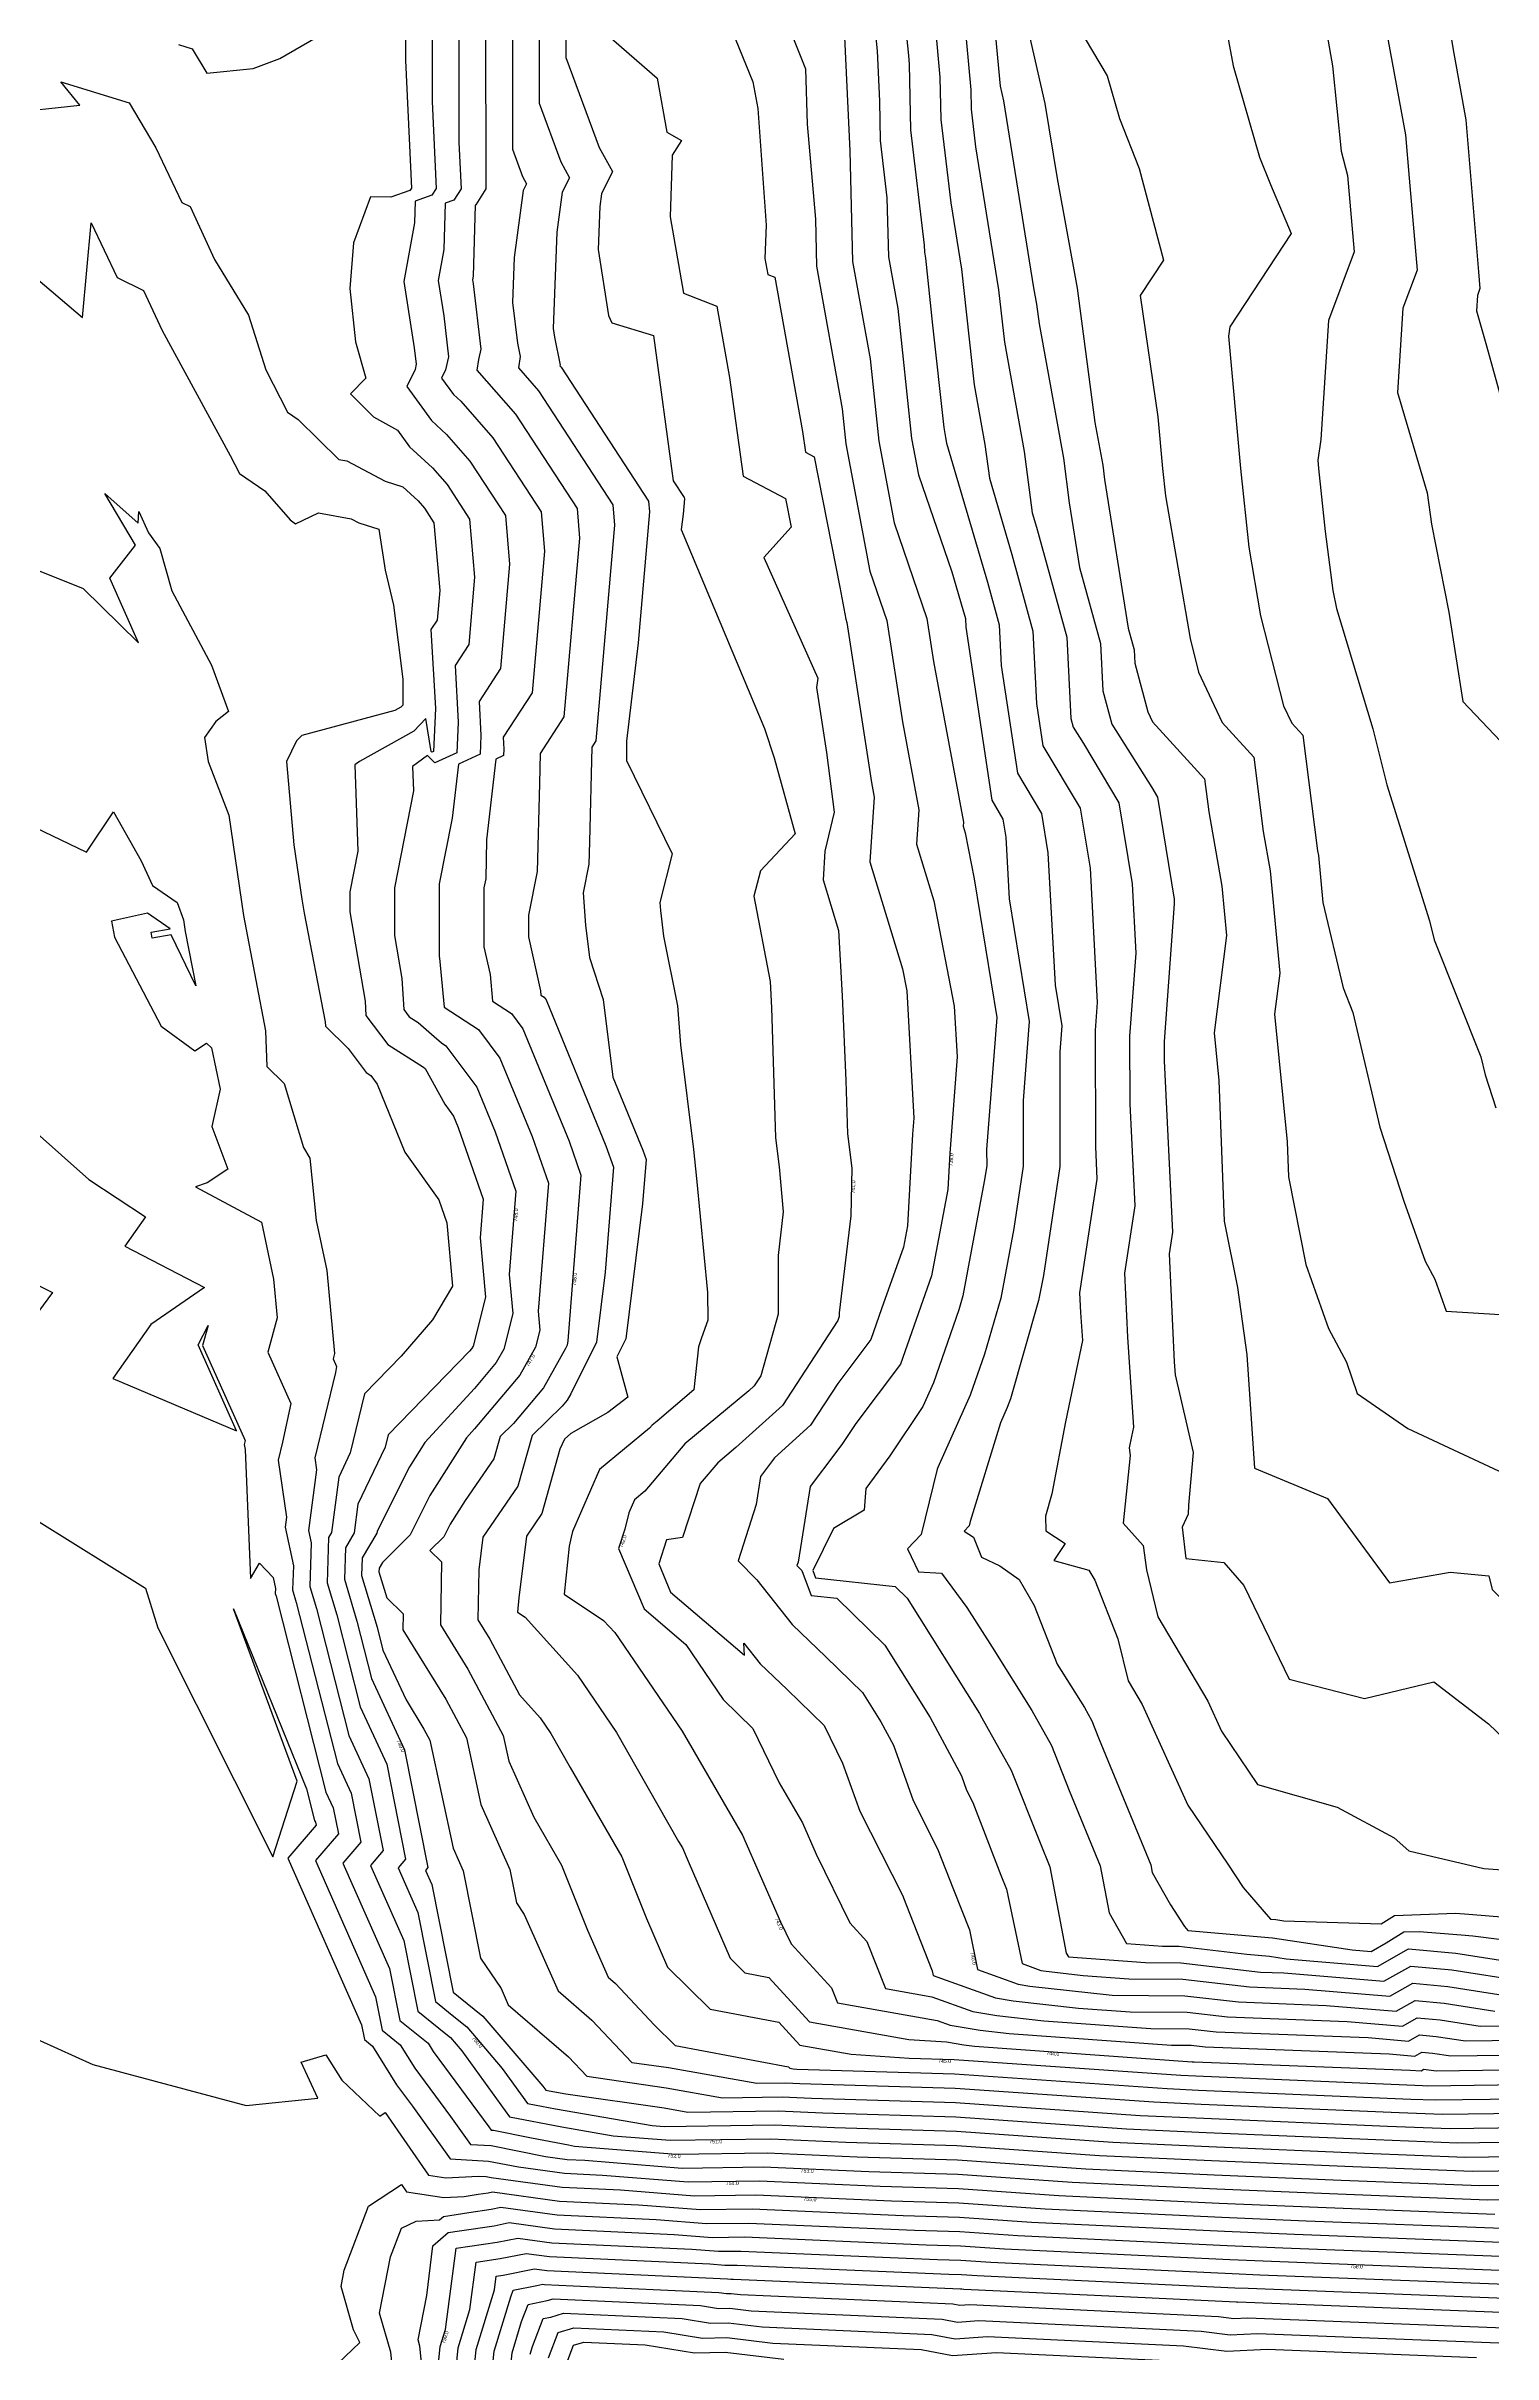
# Model space of a CAD drawing. Extents: x 1684434 to 1702565, y 997334 to 1000228.
# Drawn here: x 1700144.9 to 1700336.5, y 999385.8 to 999691.4 of the extents above; entities that cross this region are included whole.
import ezdxf

# ---------------------------------------------------------------- set-up
doc = ezdxf.new("R2010")
doc.units = 0
doc.layers.add('Default', color=7, linetype='Continuous')

msp = doc.modelspace()

# ---------------------------------------------------------------- linework, layer by layer
at = {"layer": 'Default'}
for points in [[(1700256.82, 999712.73), (1700259.14, 999690.13), (1700259.24, 999688.99), (1700259.4, 999680.29), (1700261.24, 999665.02), (1700261.26, 999664.11), (1700261.4, 999663.31), (1700262.35, 999654.42), (1700263.83, 999640.86), (1700264.07, 999639.54), (1700264.17, 999638.8), (1700269.61, 999620.41), (1700271.16, 999614.74), (1700271.43, 999609.38), (1700273.57, 999595.11), (1700276.78, 999589.74), (1700277.62, 999584.55), (1700278.57, 999567.02), (1700279.44, 999561.65), (1700279.18, 999558.2), (1700279.2, 999543.01), (1700277.01, 999528.56), (1700276.39, 999525.28), (1700272.64, 999512.24), (1700272.24, 999511.09), (1700271.32, 999509.05), (1700267.33, 999495.98), (1700267.2, 999495.43), (1700266.51, 999494.72), (1700267.78, 999493.9), (1700268.84, 999491.26), (1700271.26, 999490.11), (1700273.79, 999488.33), (1700275.79, 999484.88), (1700278.82, 999477.11), (1700282.44, 999471.34), (1700283.44, 999469.58), (1700284.33, 999467.33), (1700291.23, 999450.54), (1700291.42, 999449.5), (1700293.84, 999445.21), (1700295.72, 999442.33), (1700296.15, 999441.84), (1700307.37, 999440.85), (1700317.9, 999439.26), (1700320.45, 999439.04), (1700322.43, 999440.17), (1700324.75, 999441.63), (1700326.77, 999441.71), (1700332.37, 999441.24), (1700333.91, 999441.13), (1700341.91, 999440.12)], [(1700253.33, 999707.28), (1700254.99, 999690.77), (1700255.29, 999684.08), (1700255.38, 999678.91), (1700256.3, 999671.28), (1700256.5, 999663.49), (1700257.73, 999656.65), (1700259.55, 999639.44), (1700260.46, 999634.62), (1700264.88, 999621.78), (1700266.36, 999616.76), (1700266.69, 999615.57), (1700266.74, 999614.44), (1700270.17, 999591.51), (1700271.66, 999589.01), (1700272.05, 999586.61), (1700272.49, 999578.47), (1700275.15, 999562.19), (1700274.34, 999551.73), (1700274.35, 999543.05), (1700273.1, 999534.8), (1700271.38, 999525.58), (1700269.23, 999518.13), (1700267.34, 999512.72), (1700263.02, 999503.13), (1700262.96, 999502.94), (1700260.82, 999494.27), (1700259, 999492.37), (1700260.46, 999489.34), (1700263.5, 999489.13), (1700266.88, 999484.62), (1700270.22, 999479.35), (1700275.49, 999470.95), (1700278.1, 999466.31), (1700280.45, 999460.37), (1700284.55, 999450.39), (1700285.74, 999444.16), (1700288.02, 999440.11), (1700292.77, 999439.76), (1700294.94, 999439.74), (1700303.97, 999438.68), (1700306.95, 999438.42), (1700309.16, 999438.09), (1700321.27, 999437.07), (1700325.36, 999439.39), (1700331.62, 999438.8), (1700342.64, 999437.11)], [(1700329.22, 999703.39), (1700331.36, 999690.41), (1700332.98, 999681.61), (1700334.64, 999661.5), (1700334.83, 999659.27), (1700334.49, 999658.35), (1700334.36, 999656.31), (1700335.72, 999651.71), (1700339.9, 999636.54)], [(1700269.8, 999702.09), (1700271.27, 999686.08), (1700271.72, 999684.13), (1700275.7, 999659.38), (1700276.1, 999657.23), (1700276.45, 999654.59), (1700279.67, 999636.8), (1700280.45, 999630.92), (1700281.82, 999622.32), (1700284.57, 999612.27), (1700284.89, 999606), (1700286.06, 999601.57), (1700291.36, 999593.21), (1700292.14, 999591.91), (1700294.32, 999578.39), (1700294.35, 999577.81), (1700293, 999559.54), (1700293.01, 999556.98), (1700294.1, 999534.29), (1700293.66, 999531.44), (1700294.34, 999517.15), (1700294.45, 999515.42), (1700296.86, 999505.15), (1700296.24, 999498.16), (1700296.18, 999496.98), (1700295.41, 999495.24), (1700295.86, 999491.11), (1700300.93, 999490.56), (1700303.58, 999487.53), (1700309.56, 999475.09), (1700319.54, 999472.54), (1700328.72, 999474.75), (1700335.95, 999469.19), (1700341.18, 999464.21)], [(1700266.25, 999698.1), (1700267.39, 999685.6), (1700267.44, 999683.05), (1700268.04, 999678.06), (1700271.09, 999659.11), (1700271.85, 999652.18), (1700274.47, 999637.71), (1700275.55, 999629.56), (1700276.1, 999627.7), (1700280.1, 999613.1), (1700280.65, 999602.34), (1700280.96, 999601.19), (1700282.34, 999599.01), (1700287.02, 999591.18), (1700288.76, 999580.44), (1700289.25, 999571.26), (1700288.44, 999560.28), (1700288.46, 999551.32), (1700289.11, 999537.81), (1700287.74, 999528.86), (1700288.14, 999520.4), (1700288.93, 999508.5), (1700288.67, 999507.24), (1700288.38, 999505.74), (1700288.49, 999504.75), (1700287.6, 999495.77), (1700290.23, 999492.83), (1700290.66, 999489.58), (1700292.19, 999483.36), (1700298.79, 999472.19), (1700300.59, 999468.2), (1700305.38, 999461.17), (1700315.94, 999458.15), (1700323.47, 999454.08), (1700325.42, 999452.37), (1700335.35, 999450.04), (1700337.81, 999449.86)], [(1700279.49, 999697.46), (1700285.45, 999687.44), (1700287.08, 999681.82), (1700289.71, 999675.17), (1700292.92, 999663.06), (1700289.82, 999658.36), (1700292.17, 999642.31), (1700292.8, 999635.46), (1700293.17, 999631.84), (1700296.44, 999612.92), (1700297.58, 999608.46), (1700300.68, 999601.81), (1700304.87, 999597.24), (1700306.13, 999587.39), (1700307.05, 999582.16), (1700308.33, 999568.63), (1700307.63, 999563.18), (1700309.29, 999546.28), (1700309.47, 999541.63), (1700311.78, 999530.04), (1700314.78, 999521.56), (1700317.15, 999517.09), (1700318.59, 999512.94), (1700325.3, 999508.31), (1700342.03, 999500.49)], [(1700300.4, 999698.25), (1700302.14, 999688.8), (1700305.65, 999676.69), (1700307.08, 999673.08), (1700309.83, 999666.59), (1700301.7, 999654.23), (1700301.52, 999652.96), (1700303.14, 999635.46), (1700304.21, 999625.05), (1700305.78, 999615.92), (1700308.83, 999604.02), (1700309.91, 999601.71), (1700311.37, 999600.12), (1700313.34, 999584.8), (1700313.45, 999584.18), (1700314.03, 999577.98), (1700316.71, 999566.68), (1700318.02, 999563.41), (1700321.59, 999548.22), (1700324.76, 999538.42), (1700327.58, 999530.46), (1700328.84, 999528.08), (1700330.36, 999523.83), (1700348.23, 999522.76)], [(1700313.33, 999700.12), (1700315.3, 999688.79), (1700316.46, 999677.49), (1700317.3, 999674.27), (1700318.17, 999664.15), (1700314.79, 999655.04), (1700313.76, 999639.3), (1700313.37, 999636.56), (1700313.47, 999635.46), (1700314.33, 999627.09), (1700315.37, 999619.31), (1700315.85, 999616.9), (1700320.64, 999600.97), (1700322.49, 999593.54), (1700328.17, 999575.53), (1700328.76, 999573.03), (1700334.97, 999557.54), (1700335.52, 999555.16), (1700336.95, 999550.76)], [(1700321.46, 999698.84), (1700324.98, 999679.65), (1700325.46, 999673.88), (1700326.5, 999661.71), (1700324.64, 999656.69), (1700323.91, 999645.52), (1700327.85, 999632.23), (1700328.4, 999628.08), (1700330.72, 999616.4), (1700332.55, 999604.58), (1700337.55, 999599.34)], [(1700203.14, 999694.26), (1700203.15, 999673.18), (1700203.18, 999672.47), (1700201.83, 999670.37), (1700201.75, 999670.34), (1700201.5, 999660.93), (1700201.41, 999660.44), (1700201.5, 999659.9), (1700202.53, 999651.26), (1700202.22, 999649.89), (1700201.99, 999648.48), (1700207.11, 999642.63), (1700215.25, 999630.17), (1700215.58, 999626.23), (1700213.52, 999602.56), (1700210.35, 999597.71), (1700210.26, 999593.72), (1700209.99, 999582.08), (1700208.82, 999576.3), (1700208.82, 999573.42), (1700210.42, 999566.28), (1700210.47, 999565.69), (1700210.89, 999565.42), (1700211.14, 999565.08), (1700219.08, 999545.76), (1700220.08, 999542.9), (1700218.97, 999528.99), (1700217.84, 999519.76), (1700214.42, 999512.91), (1700213.93, 999512.05), (1700213.27, 999511.26), (1700209.29, 999507.36), (1700207.42, 999500.68), (1700202.76, 999493.92), (1700202.24, 999489.57), (1700202.11, 999482.95), (1700203.68, 999480.41), (1700207.62, 999473.03), (1700210.36, 999469.99), (1700211.79, 999467.9), (1700214.34, 999463.43), (1700221.2, 999451.6), (1700224.45, 999443.4), (1700227.24, 999436.97), (1700232.87, 999431.41), (1700241.96, 999429.69), (1700244.75, 999426.65), (1700251.54, 999425.45), (1700259.22, 999424.92), (1700265.19, 999424.75), (1700295.22, 999422.65), (1700297.22, 999422.56), (1700327.22, 999421.29), (1700327.9, 999421.27), (1700349.54, 999421.56)], [(1700206.69, 999694.78), (1700206.69, 999677.74), (1700208.02, 999674.13), (1700208.56, 999673.16), (1700208.11, 999672.27), (1700206.93, 999663.39), (1700206.71, 999657.45), (1700207.37, 999652.06), (1700207.74, 999650.27), (1700207.49, 999648.76), (1700210.13, 999645.74), (1700219.98, 999630.64), (1700220.21, 999627.96), (1700217.72, 999599.36), (1700217.19, 999598.55), (1700216.9, 999586.01), (1700216.83, 999583.05), (1700216.06, 999579.24), (1700216.39, 999574.98), (1700216.91, 999570.67), (1700218.71, 999565.12), (1700220, 999554.82), (1700223.97, 999545.16), (1700224.39, 999543.95), (1700223.93, 999538.07), (1700221.73, 999520.17), (1700220.53, 999517.79), (1700221.97, 999512.46), (1700219.33, 999510.42), (1700214.44, 999507.63), (1700213.57, 999506.91), (1700212.98, 999505.55), (1700210.61, 999497.07), (1700208.54, 999494.06), (1700207.55, 999485.9), (1700207.36, 999484), (1700208.36, 999483.34), (1700215.3, 999475.63), (1700220.48, 999468.06), (1700228.71, 999453.59), (1700229.2, 999452.76), (1700229.97, 999450.99), (1700235.54, 999438.14), (1700237.49, 999436.21), (1700240.66, 999435.61), (1700246.06, 999429.73), (1700259.21, 999427.4), (1700264.17, 999427.06), (1700266.47, 999426.67), (1700267.91, 999426.51), (1700296.71, 999424.45), (1700296.88, 999424.45), (1700296.99, 999424.44), (1700325.59, 999423.34), (1700327.03, 999423.22), (1700327.42, 999423.44), (1700328.01, 999423.38), (1700329.06, 999423.22), (1700353.46, 999423.57)], [(1700210.23, 999695.31), (1700210.23, 999683.82), (1700213.1, 999676.05), (1700214.25, 999673.96), (1700213.29, 999672.05), (1700212.59, 999666.77), (1700212.11, 999653.98), (1700212.25, 999652.85), (1700213, 999649.13), (1700212.99, 999649.04), (1700213.15, 999648.85), (1700224.72, 999631.12), (1700224.84, 999629.7), (1700223.33, 999612.35), (1700221.81, 999599.35), (1700221.82, 999596.76), (1700227.83, 999584.43), (1700226.22, 999577.99), (1700226.31, 999576.91), (1700226.71, 999573.52), (1700228.55, 999564.29), (1700228.94, 999559.1), (1700230.67, 999545.27), (1700231.08, 999541.42), (1700232.55, 999526.32), (1700232.57, 999522.66), (1700231.75, 999520.33), (1700231.34, 999519.13), (1700230.73, 999513.45), (1700225.85, 999509.3), (1700225.18, 999508.75), (1700224.85, 999508.35), (1700218.21, 999502.88), (1700214.65, 999494.67), (1700214.46, 999493.91), (1700214.2, 999492.73), (1700213.55, 999486.35), (1700218.77, 999482.89), (1700220.24, 999481.27), (1700229.17, 999468.22), (1700229.96, 999466.84), (1700237.15, 999454.43), (1700242.18, 999442.97), (1700243.6, 999440.06), (1700248.95, 999434.23), (1700249.73, 999432.25), (1700262.96, 999429.91), (1700264.69, 999429.28), (1700268.66, 999428.62), (1700272.5, 999428.19), (1700293.98, 999426.65), (1700296.6, 999426.64), (1700298.45, 999426.42), (1700322.8, 999425.48), (1700326.21, 999425.2), (1700327.12, 999425.72), (1700328.53, 999425.59), (1700331, 999425.21), (1700351.98, 999425.5)], [(1700213.77, 999695.83), (1700213.78, 999689.9), (1700218.18, 999677.97), (1700219.95, 999674.77), (1700218.47, 999671.83), (1700218.25, 999670.15), (1700218.03, 999664.46), (1700219.42, 999655.73), (1700219.84, 999654.75), (1700225.38, 999653.08), (1700228, 999633.83), (1700229.46, 999631.59), (1700229.47, 999631.43), (1700229.3, 999629.39), (1700229.06, 999627.37), (1700240.07, 999601.02), (1700241.38, 999597.13), (1700244.12, 999587.05), (1700239.57, 999582.15), (1700238.66, 999578.83), (1700240.81, 999567.5), (1700241, 999564.01), (1700241.06, 999562.63), (1700241.53, 999546.79), (1700242.01, 999542.95), (1700242.56, 999537.02), (1700241.91, 999531.23), (1700241.9, 999523.44), (1700239.58, 999515.29), (1700238.72, 999513.97), (1700238, 999513.31), (1700229.53, 999506.26), (1700224.25, 999500.01), (1700222.85, 999498.85), (1700222.1, 999497.12), (1700221.57, 999494.96), (1700220.75, 999492.43), (1700224.13, 999484.41), (1700229.64, 999479.7), (1700234.59, 999472.4), (1700238.54, 999468.59), (1700242.04, 999461.39), (1700245.11, 999456.09), (1700246.93, 999451.95), (1700251.38, 999442.82), (1700253.65, 999440.35), (1700256.1, 999434.14), (1700262.25, 999433.05), (1700267.69, 999431.1), (1700270.84, 999430.57), (1700277.09, 999429.86), (1700291.25, 999428.85), (1700296.32, 999428.82), (1700299.92, 999428.4), (1700320.02, 999427.63), (1700325.39, 999427.18), (1700326.83, 999428), (1700329.04, 999427.79), (1700332.94, 999427.19), (1700350.5, 999427.44)], [(1700235.32, 999694.58), (1700238.54, 999686.68), (1700239.19, 999683.11), (1700240.29, 999667.67), (1700240.14, 999663.27), (1700240.51, 999661.14), (1700241.44, 999660.78), (1700245.11, 999640.36), (1700245.49, 999637.61), (1700246.67, 999636.99), (1700250.04, 999619.75), (1700250.84, 999615.48), (1700250.98, 999615.07), (1700254.25, 999593.86), (1700254.61, 999591.92), (1700254.02, 999583.35), (1700258.34, 999569.19), (1700258.91, 999566.25), (1700259.84, 999549.4), (1700259.68, 999547.28), (1700259, 999535.17), (1700258.47, 999532.32), (1700255.59, 999524.14), (1700254.15, 999520.09), (1700249.77, 999514.25), (1700246.18, 999508.74), (1700241.42, 999504.44), (1700239.56, 999501.97), (1700238.96, 999498.22), (1700236.59, 999490.76), (1700239.06, 999488.27), (1700243.76, 999482.34), (1700248.22, 999478.07), (1700253.04, 999473.35), (1700255.47, 999469.47), (1700257.15, 999466.36), (1700259.76, 999459.03), (1700263, 999452.62), (1700265.09, 999447.25), (1700267.21, 999441.89), (1700268.3, 999436.65), (1700273.69, 999434.72), (1700275.21, 999434.47), (1700285.73, 999433.28), (1700286.11, 999433.25), (1700295.77, 999433.19), (1700302.84, 999432.36), (1700314.45, 999431.91), (1700323.74, 999431.13), (1700326.24, 999432.55), (1700330.08, 999432.19), (1700336.82, 999431.16)], [(1700274.19, 999696.93), (1700277.22, 999683.77), (1700278.82, 999673.87), (1700281.49, 999659.34), (1700283.84, 999641.55), (1700284.87, 999635.88), (1700285.11, 999634.01), (1700288.25, 999614.32), (1700289.04, 999611.45), (1700289.13, 999609.66), (1700290.83, 999603.24), (1700291.45, 999601.91), (1700298.36, 999594.36), (1700298.93, 999589.98), (1700300.66, 999580.14), (1700301.28, 999573.61), (1700299.63, 999560.72), (1700300.25, 999554.39), (1700300.96, 999535.77), (1700302.72, 999526.98), (1700303.94, 999518.05), (1700304.96, 999503.05), (1700314.63, 999499.04), (1700322.85, 999487.88), (1700330.89, 999489.27), (1700336, 999488.79), (1700336.45, 999487), (1700346.12, 999477.24)], [(1700162.46, 999691.59), (1700164.28, 999691.03), (1700166.21, 999687.79), (1700172.34, 999688.42), (1700175.9, 999689.73), (1700180.71, 999692.55)], [(1700192.51, 999692.68), (1700192.51, 999689.5), (1700193.31, 999672.57), (1700193.1, 999672.26), (1700190.59, 999671.37), (1700187.89, 999671.42), (1700185.66, 999665.35), (1700185.18, 999659.29), (1700185.9, 999652.23), (1700187.27, 999647.42), (1700185.24, 999645.34), (1700188.3, 999642.27), (1700191.47, 999640.51), (1700193.05, 999638.34), (1700196.09, 999635.55), (1700198.05, 999633.31), (1700201.03, 999628.75), (1700201.69, 999621.04), (1700200.91, 999612.16), (1700199.09, 999609.36), (1700199.51, 999601.87), (1700199.32, 999597.79), (1700196.41, 999596.48), (1700195.45, 999597.42), (1700193.48, 999596), (1700193.61, 999592.74), (1700191.09, 999579.92), (1700191.09, 999573.62), (1700192.06, 999567.91), (1700192.29, 999563.79), (1700193.01, 999562.83), (1700194.19, 999562.08), (1700196.34, 999560.24), (1700197.28, 999559.38), (1700197.86, 999559), (1700201.97, 999553.52), (1700204.41, 999547.58), (1700207.14, 999539.74), (1700206.26, 999528.71), (1700206.74, 999523.52), (1700205.55, 999518.82), (1700204.54, 999517.03), (1700201.65, 999513.59), (1700195.11, 999506.47), (1700193.06, 999503.25), (1700189.13, 999495.42), (1700188.78, 999494.68), (1700188.75, 999494.45), (1700186.8, 999491.16), (1700186.72, 999488.84), (1700188.77, 999481.99), (1700189.55, 999478.94), (1700192.6, 999472.36), (1700194.98, 999468.5), (1700195.76, 999467.03), (1700198.85, 999452.72), (1700200.17, 999449.74), (1700202.48, 999438.15), (1700205.18, 999434.13), (1700206.12, 999431.99), (1700214.11, 999425.11), (1700216.56, 999422.51), (1700227.07, 999420.99), (1700234.5, 999419.68), (1700242.4, 999419.78), (1700246.29, 999419.61), (1700265.38, 999419.05), (1700289.83, 999417.34), (1700298.25, 999416.95), (1700322.6, 999415.92), (1700330.87, 999415.6), (1700352.92, 999415.9)], [(1700196.05, 999693.2), (1700196.06, 999684.06), (1700196.6, 999672.54), (1700196.01, 999671.63), (1700193.8, 999670.84), (1700193.73, 999668), (1700192.3, 999660.21), (1700193.69, 999651.42), (1700193.95, 999649.26), (1700193.79, 999648.56), (1700192.69, 999646.3), (1700195.97, 999641.79), (1700197.97, 999639.95), (1700201.07, 999636.42), (1700205.77, 999629.22), (1700206.32, 999622.77), (1700205.11, 999608.96), (1700202.27, 999604.61), (1700202.53, 999600.08), (1700202.41, 999597.6), (1700199.54, 999596.31), (1700198.71, 999589.16), (1700197, 999580.45), (1700197, 999571.53), (1700197, 999570.8), (1700197.05, 999570.58), (1700197.65, 999564.1), (1700202.21, 999561.14), (1700205.02, 999557.37), (1700209.3, 999546.97), (1700211.45, 999540.79), (1700210.1, 999523.85), (1700210.33, 999521.34), (1700209.76, 999519.07), (1700207.67, 999515.37), (1700201.68, 999508.25), (1700200.59, 999507.06), (1700195.74, 999499.44), (1700193.13, 999494.21), (1700189.47, 999490.56), (1700189.03, 999489.8), (1700189.01, 999489.32), (1700190.04, 999485.88), (1700192.24, 999483.74), (1700192.2, 999481.66), (1700197.88, 999472.47), (1700200.62, 999467.34), (1700202.53, 999458.49), (1700206.34, 999449.92), (1700207.22, 999445.49), (1700208.25, 999443.96), (1700212.75, 999433.81), (1700217.22, 999429.96), (1700222.49, 999424.36), (1700227.37, 999423.66), (1700239.08, 999421.59), (1700242.9, 999421.64), (1700244.77, 999421.56), (1700265.31, 999420.95), (1700291.63, 999419.11), (1700297.9, 999418.82), (1700324.14, 999417.71), (1700329.88, 999417.49), (1700353.64, 999417.81)], [(1700199.6, 999693.73), (1700199.6, 999678.62), (1700199.89, 999672.5), (1700198.92, 999671), (1700197.78, 999670.59), (1700197.61, 999664.46), (1700196.85, 999660.33), (1700197.6, 999655.66), (1700198.24, 999650.26), (1700197.84, 999648.51), (1700197.31, 999647.42), (1700198.89, 999645.24), (1700199.86, 999644.35), (1700204.09, 999639.53), (1700210.51, 999629.7), (1700210.95, 999624.5), (1700209.31, 999605.76), (1700205.46, 999599.86), (1700205.55, 999598.28), (1700205.51, 999597.42), (1700204.51, 999596.97), (1700203.27, 999586.29), (1700203.15, 999581.11), (1700202.91, 999579.9), (1700202.91, 999572.11), (1700203.73, 999568.43), (1700204.06, 999564.9), (1700206.55, 999563.28), (1700208.08, 999561.23), (1700214.19, 999546.37), (1700215.77, 999541.84), (1700214.02, 999519.92), (1700213.95, 999519.34), (1700213.73, 999518.91), (1700210.8, 999513.71), (1700206.83, 999508.99), (1700205.07, 999507.26), (1700204.24, 999504.29), (1700200.42, 999498.76), (1700198.43, 999495.62), (1700197.6, 999493.96), (1700195.77, 999492.13), (1700197.32, 999490.63), (1700197.16, 999482.3), (1700200.78, 999476.44), (1700205.48, 999467.65), (1700206.21, 999464.26), (1700209.52, 999456.82), (1700213.2, 999450.47), (1700216.62, 999441.85), (1700219.39, 999435.62), (1700220.33, 999434.81), (1700225.47, 999429.34), (1700228.24, 999426.61), (1700243.27, 999423.77), (1700243.45, 999423.58), (1700243.87, 999423.5), (1700244.35, 999423.47), (1700265.25, 999422.85), (1700293.42, 999420.88), (1700297.56, 999420.69), (1700325.68, 999419.5), (1700328.89, 999419.38), (1700354.36, 999419.72)], [(1700218.08, 999693.92), (1700225.86, 999687.13), (1700227.16, 999679.99), (1700229.09, 999678.88), (1700227.86, 999676.95), (1700227.58, 999668.79), (1700229.33, 999658.67), (1700233.75, 999656.96), (1700235.46, 999647.48), (1700237.24, 999634.42), (1700242.85, 999631.49), (1700243.6, 999627.68), (1700239.98, 999623.66), (1700247.14, 999607.7), (1700246.98, 999606.44), (1700248.3, 999597.82), (1700249.3, 999589.94), (1700248.09, 999584.76), (1700247.83, 999580.99), (1700249.89, 999574.24), (1700250.36, 999565.61), (1700250.86, 999554.38), (1700251.07, 999547.34), (1700251.63, 999542.78), (1700251.5, 999536.46), (1700250.08, 999524.72), (1700249.95, 999523.62), (1700249.95, 999523.13), (1700249.81, 999522.62), (1700242.45, 999511.35), (1700236.3, 999505.79), (1700233.88, 999503.77), (1700231.55, 999501.01), (1700229.22, 999493.88), (1700227.11, 999493.56), (1700226.08, 999490.37), (1700227.64, 999486.64), (1700237.41, 999478.3), (1700237.33, 999479.88), (1700239.5, 999477.15), (1700243.07, 999473.73), (1700247.99, 999468.98), (1700250.43, 999463.97), (1700252.69, 999457.64), (1700258.34, 999446.48), (1700258.78, 999445.35), (1700262.28, 999436.49), (1700262.41, 999435.88), (1700270.69, 999432.91), (1700273.03, 999432.52), (1700281.68, 999431.54), (1700288.51, 999431.05), (1700296.05, 999431.01), (1700301.38, 999430.38), (1700317.23, 999429.77), (1700324.56, 999429.15), (1700326.54, 999430.27), (1700329.56, 999429.99), (1700334.88, 999429.17), (1700349.02, 999429.37)], [(1700243.38, 999693.66), (1700245.53, 999688.4), (1700245.73, 999681.05), (1700246.82, 999668.45), (1700246.98, 999662.25), (1700250.38, 999643.34), (1700250.87, 999638.72), (1700254.05, 999621.86), (1700256.29, 999615.33), (1700258.36, 999601.88), (1700260.52, 999590.26), (1700260.21, 999585.71), (1700262.51, 999578.19), (1700265.22, 999564.25), (1700265.59, 999557.51), (1700264.61, 999544.78), (1700264.34, 999539.94), (1700262.2, 999528.51), (1700261.05, 999525.24), (1700258.07, 999516.84), (1700252.16, 999508.96), (1700250.42, 999506.32), (1700249.54, 999505.15), (1700246.13, 999500.63), (1700244.52, 999490.62), (1700244.37, 999490.15), (1700245.03, 999489.48), (1700246.28, 999486.2), (1700249.64, 999485.84), (1700256.01, 999479.59), (1700262.01, 999470.01), (1700266.16, 999462.32), (1700266.83, 999460.42), (1700267.67, 999458.77), (1700271.4, 999449.16), (1700272.14, 999447.29), (1700274.19, 999437.43), (1700276.69, 999436.53), (1700277.4, 999436.42), (1700282.28, 999435.86), (1700288.33, 999435.42), (1700295.49, 999435.37), (1700304.3, 999434.34), (1700311.66, 999434.06), (1700322.92, 999433.11), (1700325.95, 999434.83), (1700330.59, 999434.39), (1700338.76, 999433.14)], [(1700250.69, 999692.57), (1700251.36, 999677.53), (1700251.74, 999662.87), (1700254.06, 999649.99), (1700255.21, 999639.08), (1700257.25, 999628.24), (1700261.6, 999615.6), (1700262.48, 999609.91), (1700266.44, 999588.61), (1700266.4, 999588.07), (1700266.67, 999587.19), (1700267.85, 999581.12), (1700270.86, 999562.74), (1700269.5, 999545.27), (1700269.51, 999543.1), (1700269.19, 999541.04), (1700266.36, 999525.88), (1700265.83, 999524.02), (1700262.45, 999514.35), (1700261.04, 999511.23), (1700256.7, 999504.67), (1700253.48, 999500.36), (1700253.29, 999497.48), (1700249.22, 999495.07), (1700246.46, 999489.52), (1700246.84, 999488.53), (1700257.38, 999487.39), (1700258.97, 999485.83), (1700268.55, 999470.55), (1700268.86, 999469.98), (1700272.77, 999463.04), (1700276.57, 999453.42), (1700277.88, 999450.24), (1700280.05, 999438.82), (1700280.32, 999438.34), (1700290.55, 999437.59), (1700295.21, 999437.56), (1700305.76, 999436.32), (1700308.87, 999436.2), (1700322.1, 999435.09), (1700325.66, 999437.11), (1700331.11, 999436.6), (1700340.7, 999435.12)], [(1700262.69, 999694.12), (1700263.32, 999687.29), (1700263.42, 999681.67), (1700264.75, 999670.63), (1700266.16, 999661.83), (1700267.84, 999646.52), (1700269.27, 999638.63), (1700269.86, 999634.18), (1700272.85, 999624.06), (1700275.63, 999613.92), (1700276.12, 999604.33), (1700276.96, 999598.72), (1700281.9, 999590.46), (1700283.19, 999582.5), (1700284.15, 999564.71), (1700283.88, 999561.01), (1700283.91, 999545.65), (1700284.11, 999541.33), (1700281.82, 999526.27), (1700281.94, 999523.66), (1700282.18, 999519.97), (1700279.94, 999509.21), (1700278.13, 999499.65), (1700277.3, 999496.69), (1700277.35, 999494.75), (1700279.9, 999493.07), (1700278.42, 999490.81), (1700283.05, 999489.56), (1700283.82, 999488.23), (1700286.86, 999480.45), (1700288.24, 999474.88), (1700290.08, 999471.75), (1700296.13, 999458.41), (1700301.44, 999450.61), (1700303.46, 999447.52), (1700307.1, 999443.34), (1700307.8, 999443.28), (1700308.87, 999443.12), (1700321.74, 999442.7), (1700323.5, 999443.81), (1700331.58, 999444.11), (1700333.37, 999443.97), (1700338.22, 999443.61)], [(1700139.55, 999682.51), (1700149.42, 999683.59), (1700146.89, 999686.65), (1700155.92, 999683.87), (1700159.45, 999677.93), (1700162.9, 999670.69), (1700164, 999670.14), (1700167.23, 999663.15), (1700171.73, 999655.77), (1700174.05, 999648.5), (1700176.91, 999642.91), (1700178.31, 999641.94), (1700183.71, 999636.65), (1700184.77, 999636.45), (1700189.83, 999633.79), (1700192.16, 999633.02), (1700194.2, 999631.15), (1700195.03, 999630.2), (1700196.29, 999628.27), (1700197.06, 999619.31), (1700196.71, 999615.36), (1700195.9, 999614.12), (1700196.49, 999603.67), (1700196.23, 999597.97), (1700196.04, 999597.89), (1700195.95, 999597.98), (1700195.22, 999602.35), (1700193.62, 999600.67), (1700186.42, 999596.65), (1700185.8, 999596.2), (1700186.24, 999584.77), (1700185.18, 999579.38), (1700185.18, 999576.73), (1700187.18, 999564.92), (1700187.29, 999563), (1700190.17, 999559.15), (1700194.91, 999556.18), (1700195.12, 999555.99), (1700197.72, 999551.25), (1700198.91, 999549.67), (1700199.52, 999548.18), (1700202.83, 999538.69), (1700202.42, 999533.57), (1700203.14, 999525.69), (1700201.51, 999519.22), (1700201.27, 999518.84), (1700201.01, 999518.54), (1700190.24, 999507.49), (1700189.85, 999505.84), (1700186.23, 999498.28), (1700185.75, 999494.5), (1700184.57, 999492.51), (1700184.44, 999488.36), (1700186.1, 999482.81), (1700188.04, 999475.18), (1700192.4, 999465.76), (1700195.5, 999450.16), (1700195.18, 999449.79), (1700196.02, 999447.91), (1700198.86, 999433.65), (1700199.56, 999433.08), (1700202.78, 999430.47), (1700210.71, 999421.21), (1700211.1, 999420.67), (1700211.54, 999420.59), (1700213.75, 999420.21), (1700226.77, 999418.32), (1700229.92, 999417.77), (1700241.9, 999417.93), (1700247.81, 999417.67), (1700265.44, 999417.15), (1700288.03, 999415.57), (1700298.59, 999415.08), (1700321.06, 999414.13), (1700331.86, 999413.71), (1700352.2, 999413.99)], [(1700132.55, 999670.08), (1700149.75, 999655.46), (1700150.92, 999667.99), (1700154.36, 999660.75), (1700157.84, 999659.04), (1700160.29, 999653.72), (1700169.32, 999637.17), (1700170.53, 999634.8), (1700173.89, 999632.47), (1700177.25, 999628.66), (1700177.98, 999628.1), (1700181.02, 999629.58), (1700185.35, 999628.8), (1700186.34, 999628.27), (1700188.99, 999627.4), (1700189.82, 999621.97), (1700190.96, 999617.34), (1700192.2, 999607.53), (1700192.17, 999604.09), (1700191.93, 999603.84), (1700191.14, 999603.4), (1700178.81, 999600.08), (1700178.1, 999599.36), (1700176.79, 999596.66), (1700177.74, 999585.6), (1700178.78, 999578.4), (1700179.13, 999576.56), (1700181.9, 999562.16), (1700181.92, 999561.6), (1700184.95, 999558.65), (1700187.33, 999555.47), (1700187.95, 999555.08), (1700188.77, 999553.89), (1700192.45, 999544.92), (1700196.93, 999538.61), (1700197.99, 999535.55), (1700198.76, 999527.15), (1700196.1, 999522.71), (1700191.95, 999517.9), (1700187.08, 999512.92), (1700185.22, 999505.07), (1700183.69, 999501.88), (1700182.75, 999494.55), (1700182.34, 999493.86), (1700182.15, 999487.88), (1700183.42, 999483.63), (1700186.53, 999471.43), (1700190.04, 999463.84), (1700192.54, 999451.28), (1700191.54, 999450.11), (1700194.16, 999444.19), (1700196.5, 999432.4), (1700198.72, 999430.6), (1700200.64, 999429.05), (1700205.35, 999423.55), (1700208.7, 999418.91), (1700212.39, 999418.2), (1700225.18, 999416.01), (1700226.77, 999415.88), (1700241.41, 999416.07), (1700249.33, 999415.73), (1700265.51, 999415.25), (1700286.23, 999413.8), (1700298.94, 999413.21), (1700319.53, 999412.34), (1700332.86, 999411.82), (1700351.48, 999412.07)], [(1700123.38, 999630.16), (1700149.83, 999619.56), (1700157.15, 999612.35), (1700153.38, 999620.92), (1700156.76, 999625.29), (1700152.71, 999632.13), (1700157.12, 999628.21), (1700157.23, 999629.74), (1700158.48, 999626.92), (1700160, 999624.85), (1700161.6, 999619.26), (1700166.85, 999609.42), (1700169.09, 999603.28), (1700167.42, 999601.92), (1700165.91, 999599.83), (1700166.41, 999596.65), (1700169.15, 999589.54), (1700171.08, 999576.27), (1700172.72, 999567.68), (1700174, 999560.99), (1700174.16, 999556.24), (1700176.47, 999553.99), (1700179.01, 999545.54), (1700179.85, 999544.09), (1700180.7, 999535.86), (1700182.12, 999529.23), (1700183.14, 999518.22), (1700182.95, 999517.54), (1700183.41, 999516.51), (1700183.24, 999515.74), (1700180.52, 999504.43), (1700180.75, 999502.84), (1700179.7, 999494.78), (1700180.05, 999493.16), (1700179.87, 999487.4), (1700180.75, 999484.45), (1700185.02, 999467.67), (1700187.68, 999461.92), (1700189.57, 999452.4), (1700187.9, 999450.43), (1700192.29, 999440.48), (1700194.15, 999431.14), (1700197.88, 999428.13), (1700198.49, 999427.63), (1700199.99, 999425.88), (1700206.3, 999417.16), (1700213.25, 999415.81), (1700220.04, 999414.65), (1700227.57, 999414.04), (1700240.91, 999414.22), (1700250.85, 999413.79), (1700265.57, 999413.35), (1700284.44, 999412.03), (1700299.28, 999411.34), (1700317.99, 999410.55), (1700333.85, 999409.93), (1700350.75, 999410.16)], [(1700122.88, 999597.79), (1700150.29, 999584.62), (1700153.87, 999589.98), (1700157.53, 999583.48), (1700159.01, 999580.23), (1700162.28, 999577.95), (1700163.15, 999575.69), (1700163.37, 999574.13), (1700164.75, 999566.92), (1700161.5, 999573.68), (1700158.99, 999573.24), (1700158.84, 999574.02), (1700161.35, 999574.47), (1700158.36, 999576.55), (1700153.59, 999575.52), (1700154, 999573.37), (1700160.19, 999561.58), (1700164.62, 999558.31), (1700166.19, 999559.33), (1700166.82, 999558.72), (1700167.98, 999553.24), (1700166.88, 999548.29), (1700169.01, 999542.67), (1700166.26, 999540.86), (1700164.72, 999540.33), (1700173.45, 999535.62), (1700175.07, 999528.1), (1700175.54, 999522.98), (1700174.31, 999518.43), (1700177.35, 999511.61), (1700176.22, 999506.51), (1700175.65, 999504.13), (1700176.75, 999496.57), (1700176.58, 999495.22), (1700177.68, 999490.14), (1700177.58, 999486.92), (1700178.07, 999485.27), (1700183.51, 999463.92), (1700185.32, 999460), (1700186.61, 999453.52), (1700184.25, 999450.76), (1700190.43, 999436.77), (1700191.8, 999429.89), (1700195.53, 999426.88), (1700196.2, 999425.8), (1700203.55, 999415.82), (1700203.86, 999415.38), (1700204.18, 999415.37), (1700209.22, 999414.37), (1700214.11, 999413.42), (1700214.91, 999413.28), (1700228.38, 999412.2), (1700240.42, 999412.36), (1700252.36, 999411.84), (1700265.64, 999411.45), (1700282.64, 999410.26), (1700299.62, 999409.47), (1700316.45, 999408.76), (1700334.84, 999408.05), (1700350.03, 999408.25)], [(1700143.33, 999547.75), (1700150.6, 999541.27), (1700158.11, 999536.36), (1700155.34, 999532.45), (1700165.9, 999526.99), (1700158.82, 999522.08), (1700153.79, 999514.94), (1700170.15, 999508.01), (1700165.08, 999519.38), (1700166.38, 999521.97), (1700165.66, 999519.32), (1700171.29, 999506.71), (1700171.17, 999506.18), (1700171.28, 999505.52), (1700171.99, 999488.45), (1700173.2, 999490.48), (1700175, 999488.56), (1700175.32, 999487.12), (1700175.29, 999486.44), (1700175.4, 999486.09), (1700182, 999460.16), (1700182.96, 999458.08), (1700183.64, 999454.64), (1700180.61, 999451.08), (1700188.57, 999433.05), (1700189.45, 999428.63), (1700191.84, 999426.7), (1700193.78, 999423.6), (1700198.5, 999417.18), (1700201.15, 999413.47), (1700203.86, 999413.33), (1700211.09, 999411.9), (1700213.93, 999411.51), (1700216.27, 999411.4), (1700229.18, 999410.36), (1700239.92, 999410.51), (1700253.88, 999409.9), (1700265.7, 999409.55), (1700280.84, 999408.5), (1700299.97, 999407.6), (1700314.91, 999406.97), (1700335.83, 999406.16), (1700349.31, 999406.34)], [(1700128.65, 999534.88), (1700145.79, 999526.34), (1700132.28, 999508.04)], [(1700138.83, 999499.18), (1700158.11, 999487.17), (1700159.75, 999481.9), (1700174.95, 999451.57), (1700178.17, 999461.61), (1700169.75, 999484.44), (1700179.42, 999460.58), (1700180.49, 999456.41), (1700180.6, 999456.16), (1700180.68, 999455.76), (1700176.96, 999451.4), (1700186.71, 999429.34), (1700187.1, 999427.38), (1700188.16, 999426.52), (1700191.36, 999421.4), (1700193.46, 999418.55), (1700198.45, 999411.56), (1700203.54, 999411.28), (1700207.48, 999410.51), (1700213.6, 999409.67), (1700218.64, 999409.44), (1700229.98, 999408.53), (1700239.43, 999408.65), (1700255.4, 999407.96), (1700265.77, 999407.65), (1700279.05, 999406.73), (1700300.31, 999405.73), (1700313.37, 999405.18), (1700336.82, 999404.27)], [(1700144.11, 999427.25), (1700151.12, 999424.09), (1700171.44, 999418.65), (1700180.92, 999419.61), (1700178.73, 999424.37), (1700181.99, 999425.37), (1700184.09, 999422), (1700189.12, 999417.25), (1700189.85, 999417.73), (1700195.57, 999409.4), (1700197.87, 999409.05), (1700202.2, 999409.3), (1700203.22, 999409.24), (1700203.88, 999409.11), (1700213.27, 999407.83), (1700221, 999407.47), (1700230.79, 999406.69), (1700238.93, 999406.8), (1700256.92, 999406.02), (1700265.83, 999405.75), (1700277.25, 999404.96), (1700300.66, 999403.86), (1700311.83, 999403.39), (1700337.82, 999402.38)], [(1700170.12, 999371.63), (1700186.5, 999387.26), (1700185.64, 999388.95), (1700183.99, 999394.69), (1700184.41, 999396.82), (1700187.62, 999405.3), (1700192, 999408.17), (1700192.67, 999407.2), (1700197.62, 999406.45), (1700200.29, 999406.6), (1700202.16, 999406.9), (1700203.47, 999407.09), (1700204.05, 999407.21), (1700212.93, 999405.99), (1700223.37, 999405.51), (1700231.59, 999404.85), (1700238.43, 999404.94), (1700258.44, 999404.07), (1700265.9, 999403.85), (1700275.45, 999403.19), (1700301, 999401.99), (1700310.29, 999401.6), (1700338.81, 999400.49)], [(1700191.46, 999377.25), (1700190.58, 999385.98), (1700189.1, 999391.15), (1700190.56, 999398.6), (1700191.99, 999402.38), (1700193.95, 999403.33), (1700197.03, 999403.5), (1700197.55, 999403.94), (1700200.92, 999404.47), (1700203.87, 999404.91), (1700205.16, 999405.17), (1700212.6, 999404.15), (1700225.73, 999403.55), (1700232.4, 999403.01), (1700237.94, 999403.08), (1700259.95, 999402.13), (1700265.96, 999401.95), (1700273.65, 999401.42), (1700301.34, 999400.12), (1700308.75, 999399.81), (1700339.8, 999398.6)], [(1700196.42, 999367.11), (1700194.45, 999386.75), (1700194.2, 999387.61), (1700195.35, 999393.47), (1700196.13, 999400.05), (1700198.18, 999401.81), (1700199.68, 999402.04), (1700204.27, 999402.72), (1700206.28, 999403.13), (1700212.27, 999402.31), (1700228.1, 999401.58), (1700233.2, 999401.17), (1700237.44, 999401.23), (1700261.47, 999400.19), (1700266.02, 999400.05), (1700271.86, 999399.65), (1700301.69, 999398.25), (1700307.21, 999398.02), (1700340.79, 999396.72)], [(1700196.95, 999384.92), (1700197.12, 999386.74), (1700197.82, 999389), (1700199.22, 999399.73), (1700204.67, 999400.54), (1700207.39, 999401.09), (1700211.93, 999400.47), (1700230.46, 999399.62), (1700234, 999399.34), (1700236.95, 999399.37), (1700262.99, 999398.25), (1700266.09, 999398.15), (1700270.06, 999397.88), (1700302.03, 999396.38), (1700305.67, 999396.23), (1700341.78, 999394.83)], [(1700199.1, 999382.44), (1700199.51, 999386.53), (1700201.07, 999391.63), (1700201.89, 999397.89), (1700205.06, 999398.36), (1700208.51, 999399.05), (1700211.6, 999398.63), (1700232.83, 999397.66), (1700234.81, 999397.5), (1700236.45, 999397.52), (1700264.51, 999396.3), (1700266.15, 999396.25), (1700268.26, 999396.11), (1700302.38, 999394.51), (1700304.13, 999394.44), (1700342.77, 999392.94)], [(1700201.26, 999379.96), (1700201.89, 999386.32), (1700204.32, 999394.25), (1700204.55, 999396.04), (1700205.46, 999396.18), (1700209.62, 999397.01), (1700211.27, 999396.79), (1700235.19, 999395.69), (1700235.61, 999395.66), (1700235.96, 999395.66), (1700266.03, 999394.36), (1700266.22, 999394.35), (1700266.47, 999394.34), (1700290.48, 999393.21), (1700302.54, 999392.64), (1700302.67, 999392.62), (1700302.78, 999392.63), (1700343.24, 999391.05)], [(1700203.41, 999377.48), (1700204.27, 999386.12), (1700206.48, 999393.32), (1700206.81, 999394.18), (1700209.93, 999394.81), (1700210.74, 999394.97), (1700210.93, 999394.95), (1700214.72, 999394.77), (1700234.04, 999393.89), (1700235.04, 999393.73), (1700235.68, 999393.75), (1700236.88, 999393.6), (1700265.02, 999392.36), (1700265.95, 999392.19), (1700267.26, 999392.27), (1700300.22, 999390.69), (1700302.22, 999390.45), (1700304.07, 999390.54), (1700340.29, 999389.13)], [(1700205.57, 999375), (1700206.65, 999385.91), (1700207.91, 999390.03), (1700208.79, 999392.3), (1700211.3, 999392.81), (1700212.07, 999393.04), (1700231.6, 999392.16), (1700233.98, 999391.76), (1700235.48, 999391.81), (1700238.32, 999391.46), (1700263.62, 999390.34), (1700265.63, 999389.97), (1700268.45, 999390.16), (1700297.9, 999388.75), (1700301.77, 999388.28), (1700305.37, 999388.46), (1700337.34, 999387.21)], [(1700209.03, 999385.7), (1700209.35, 999386.73), (1700210.77, 999390.42), (1700211.77, 999390.62), (1700213.44, 999391.13), (1700229.16, 999390.42), (1700232.92, 999389.8), (1700235.28, 999389.87), (1700239.75, 999389.33), (1700262.23, 999388.33), (1700265.31, 999387.76), (1700269.63, 999388.05), (1700295.59, 999386.81), (1700301.32, 999386.1), (1700306.66, 999386.38), (1700334.38, 999385.29)], [(1700211.45, 999385.21), (1700212.76, 999388.6), (1700214.81, 999389.22), (1700226.73, 999388.68), (1700231.86, 999387.83), (1700235.08, 999387.93), (1700241.19, 999387.19), (1700260.83, 999386.32), (1700264.99, 999385.55), (1700270.82, 999385.94), (1700293.27, 999384.87)], [(1700213.89, 999384.58), (1700214.78, 999386.89), (1700216.17, 999387.31), (1700224.29, 999386.94), (1700230.79, 999385.87), (1700234.88, 999385.99), (1700242.63, 999385.05)]]:
    msp.add_lwpolyline(points, dxfattribs=at)

# ---------------------------------------------------------------- texts
for s, rotation, p in [(' 739.0', 86.8078, (1700265, 999542.83)), (' 741.0', 88.7463, (1700252.06, 999539.24)), (' 748.0', 85.4429, (1700207.3, 999535.52)), (' 746.0', 85.4429, (1700215.09, 999527)), (' 747.0', 60.5871, (1700208.76, 999516.29)), (' 742.0', 72.0142, (1700221.23, 999492.29)), (' 749.0', 294.8605, (1700191.22, 999467.11)), (' 743.0', 293.6646, (1700241.36, 999443.59)), (' 740.0', 281.7593, (1700267.28, 999439.11)), (' 750.0', 310.5934, (1700201.16, 999427.67)), (' 744.0', 355.9096, (1700277.2, 999425.35)), (' 745.0', 358.2959, (1700262.87, 999424.31)), (' 751.0', 0.7575, (1700232.57, 999413.61)), (' 752.0', 355.4112, (1700227.03, 999411.81)), (' 753.0', 357.5187, (1700244.66, 999409.8)), (' 754.0', 0.7575, (1700234.76, 999408.09)), (' 755.0', 357.5187, (1700245.03, 999406.03)), (' 758.0', 357.7784, (1700317.43, 999397.12)), (' 759.0', 72.933, (1700197.69, 999386.86))]:
    msp.add_text(s, height=0.5, rotation=rotation, dxfattribs=at).set_placement(p)

doc.saveas('drawing.dxf')
